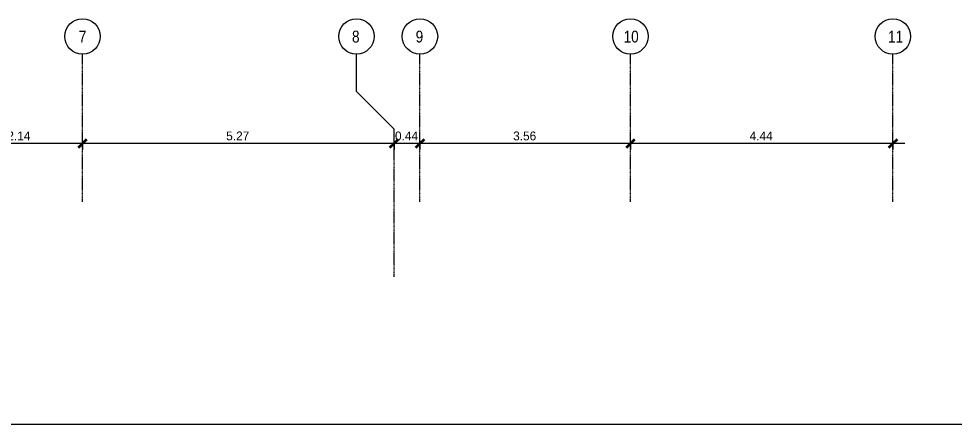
# Model space of a CAD drawing. Header units: centimetres. Extents: x 710 to 12582, y -437 to 1921.
# Drawn here: x 9380 to 10963, y 1235 to 1921 of the extents above; entities that cross this region are included whole.
import ezdxf

# ---------------------------------------------------------------- set-up
doc = ezdxf.new("R2010")
doc.units = ezdxf.units.CM
doc.linetypes.add('Centre', pattern=[3.175, 0.635, -0.475, 1.59, -0.475])
doc.linetypes.add('Grid Line', pattern=[2.2225, 1.27, -0.3175, 0.3175, -0.3175])
for name, color, linetype, lineweight in [('A-ANNO-DIMS', 7, 'Continuous', 9), ('A-ANNO-DIMS-100', 7, 'Continuous', 9), ('A-FLOR-LEVL', 7, 'Continuous', 9), ('S-GRID', 7, 'Continuous', 9), ('S-GRID-IDEN', 7, 'Continuous', 9)]:
    doc.layers.add(name, color=color, linetype=linetype, lineweight=lineweight)
doc.styles.add('Century Gothic_1', font='GOTHIC.TTF', dxfattribs={"height": 15})
doc.styles.add('Saira Condensed', font='SairaCondensed-Regular.ttf', dxfattribs={"height": 20})
doc.dimstyles.new('FCA_N_Cotas_E100', dxfattribs={"dimscale": 30.48, "dimtxt": 15.662524, "dimasz": 0.492126, "dimexe": 0.656168, "dimexo": 0.656168, "dimgap": 0.032808, "dimtad": 1, "dimlfac": 0.01, "dimrnd": 0.01, "dimzin": 0, "dimdsep": 46, "dimtxsty": 'Century Gothic_1', "dimblk1": 'OBLIQUE', "dimblk2": 'OBLIQUE', "dimsah": 1, "dimcen": 0.09, "dimdle": 0.656168, "dimazin": 2, "dimtfac": 1, "dimtdec": 4, "dimtix": 1, "dimtmove": 0, "dimatfit": 3, "dimfxl": 1, "dimtvp": 1, "dimtolj": 1, "dimtzin": 0, "dimarcsym": 2})

# ---------------------------------------------------------------- blocks, each defined once
blk = doc.blocks.new('Grid - 3mm-1939417-Sección 5')
at = {"layer": 'S-GRID-IDEN', "color": 253, "true_color": 0xaaaaaa}
blk.add_circle((-11357.4, 1891.3), 30, dxfattribs=at)
blk = doc.blocks.new('DIMBLOCK19-Sección 5')
at = {"layer": 'A-ANNO-DIMS-100'}
for p, q in [((10415, 1710.1), (10415, 1730.1)), ((10858.9, 1710.1), (10858.9, 1730.1)), ((10878.9, 1710.1), (10415, 1710.1)), ((10415, 1710.1), (10415, 1699.9)), ((10858.9, 1710.1), (10858.9, 1699.9))]:
    blk.add_line(p, q, dxfattribs=at)
at = {"layer": 'A-ANNO-DIMS-100', "lineweight": 35}
for p, q in [((10415, 1710.1), (10407.5, 1702.6)), ((10415, 1710.1), (10422.5, 1717.6)), ((10858.9, 1710.1), (10851.4, 1702.6)), ((10858.9, 1710.1), (10866.4, 1717.6))]:
    blk.add_line(p, q, dxfattribs=at)
at = {"layer": 'A-ANNO-DIMS-100', "color": 0, "insert": (10616.5, 1730.3), "char_height": 15, "width": 48.927, "attachment_point": 1, "line_spacing_factor": 0.984502, "style": 'Century Gothic_1'}
blk.add_mtext('4.44', dxfattribs=at)
blk = doc.blocks.new('_Oblique')
at = {"color": 0, "linetype": 'ByBlock', "lineweight": -2}
blk.add_line((-0.5, -0.5), (0.5, 0.5), dxfattribs=at)
blk = doc.blocks.new('DIMBLOCK20-Sección 5')
at = {"layer": 'A-ANNO-DIMS-100'}
for p, q in [((10058.9, 1710.1), (10058.9, 1730.1)), ((10415, 1710.1), (10415, 1730.1)), ((10415, 1710.1), (10058.9, 1710.1)), ((10058.9, 1710.1), (10058.9, 1699.9)), ((10415, 1710.1), (10415, 1699.9))]:
    blk.add_line(p, q, dxfattribs=at)
at = {"layer": 'A-ANNO-DIMS-100', "lineweight": 35}
for p, q in [((10058.9, 1710.1), (10051.4, 1702.6)), ((10058.9, 1710.1), (10066.4, 1717.6)), ((10415, 1710.1), (10407.5, 1702.6)), ((10415, 1710.1), (10422.5, 1717.6))]:
    blk.add_line(p, q, dxfattribs=at)
at = {"layer": 'A-ANNO-DIMS-100', "color": 0, "insert": (10216.5, 1730.3), "char_height": 15, "width": 48.927, "attachment_point": 1, "line_spacing_factor": 0.984502, "style": 'Century Gothic_1'}
blk.add_mtext('3.56', dxfattribs=at)
blk = doc.blocks.new('DIMBLOCK21-Sección 5')
at = {"layer": 'A-ANNO-DIMS-100'}
for p, q in [((10015, 1710.1), (10015, 1730.1)), ((10058.9, 1710.1), (10058.9, 1730.1)), ((10058.9, 1710.1), (10015, 1710.1)), ((10015, 1710.1), (10015, 1699.9)), ((10058.9, 1710.1), (10058.9, 1699.9))]:
    blk.add_line(p, q, dxfattribs=at)
at = {"layer": 'A-ANNO-DIMS-100', "lineweight": 35}
for p, q in [((10015, 1710.1), (10007.5, 1702.6)), ((10015, 1710.1), (10022.5, 1717.6)), ((10058.9, 1710.1), (10051.4, 1702.6)), ((10058.9, 1710.1), (10066.4, 1717.6))]:
    blk.add_line(p, q, dxfattribs=at)
at = {"layer": 'A-ANNO-DIMS-100', "color": 0, "insert": (10016.6, 1730.3), "char_height": 15, "width": 48.927, "attachment_point": 1, "line_spacing_factor": 0.984502, "style": 'Century Gothic_1'}
blk.add_mtext('0.44', dxfattribs=at)
blk = doc.blocks.new('DIMBLOCK22-Sección 5')
at = {"layer": 'A-ANNO-DIMS-100'}
for p, q in [((9488.1, 1710.1), (9488.1, 1730.1)), ((10015, 1710.1), (10015, 1730.1)), ((10015, 1710.1), (9488.1, 1710.1)), ((9488.1, 1710.1), (9488.1, 1699.9)), ((10015, 1710.1), (10015, 1699.9))]:
    blk.add_line(p, q, dxfattribs=at)
at = {"layer": 'A-ANNO-DIMS-100', "lineweight": 35}
for p, q in [((9488.1, 1710.1), (9480.6, 1702.6)), ((9488.1, 1710.1), (9495.6, 1717.6)), ((10015, 1710.1), (10007.5, 1702.6)), ((10015, 1710.1), (10022.5, 1717.6))]:
    blk.add_line(p, q, dxfattribs=at)
at = {"layer": 'A-ANNO-DIMS-100', "color": 0, "insert": (9731.1, 1730.3), "char_height": 15, "width": 48.927, "attachment_point": 1, "line_spacing_factor": 0.984502, "style": 'Century Gothic_1'}
blk.add_mtext('5.27', dxfattribs=at)
blk = doc.blocks.new('DIMBLOCK23-Sección 5')
at = {"layer": 'A-ANNO-DIMS-100'}
for p, q in [((9274.5, 1710.1), (9274.5, 1730.1)), ((9488.1, 1710.1), (9488.1, 1730.1)), ((9488.1, 1710.1), (9274.5, 1710.1)), ((9274.5, 1710.1), (9274.5, 1699.9)), ((9488.1, 1710.1), (9488.1, 1699.9))]:
    blk.add_line(p, q, dxfattribs=at)
at = {"layer": 'A-ANNO-DIMS-100', "lineweight": 35}
for p, q in [((9274.5, 1710.1), (9267, 1702.6)), ((9274.5, 1710.1), (9282, 1717.6)), ((9488.1, 1710.1), (9480.6, 1702.6)), ((9488.1, 1710.1), (9495.6, 1717.6))]:
    blk.add_line(p, q, dxfattribs=at)
at = {"layer": 'A-ANNO-DIMS-100', "color": 0, "insert": (9360.9, 1730.3), "char_height": 15, "width": 48.927, "attachment_point": 1, "line_spacing_factor": 0.984502, "style": 'Century Gothic_1'}
blk.add_mtext('2.14', dxfattribs=at)

msp = doc.modelspace()

# ---------------------------------------------------------------- linework, layer by layer
at = {"layer": 'A-FLOR-LEVL', "color": 253, "linetype": 'Centre', "true_color": 0xaaaaaa}
msp.add_line((7921.433, 1234.505), (11467.224, 1234.505), dxfattribs=at)
at = {"layer": 'S-GRID', "color": 253, "linetype": 'Grid Line', "true_color": 0xaaaaaa}
for p, q in [((9488.052, 1611.334), (9488.052, 1861.334)), ((10058.892, 1611.334), (10058.892, 1861.334)), ((10414.952, 1611.334), (10414.952, 1861.334)), ((10858.892, 1611.334), (10858.892, 1861.334)), ((10014.988, 1484.334), (10014.988, 1734.334))]:
    msp.add_line(p, q, dxfattribs=at)
at = {"layer": 'S-GRID', "color": 253, "true_color": 0xaaaaaa}
for p, q in [((9951.488, 1797.834), (9951.488, 1861.334)), ((10014.988, 1734.334), (9951.488, 1797.834))]:
    msp.add_line(p, q, dxfattribs=at)

# ---------------------------------------------------------------- block references
at = {"layer": 'S-GRID-IDEN', "color": 253, "true_color": 0xaaaaaa}
for p in [(20845.406, 0), (21308.842, 0), (21416.246, 0), (21772.306, 0), (22216.246, 0)]:
    msp.add_blockref('Grid - 3mm-1939417-Sección 5', p, dxfattribs=at)

# ---------------------------------------------------------------- texts
at = {"layer": 'S-GRID-IDEN', "color": 253, "true_color": 0xaaaaaa, "char_height": 20, "attachment_point": 1, "style": 'Saira Condensed'}
for s, insert, width in [('7', (9481.778, 1901.014), 14.43037), ('8', (9943.914, 1901.014), 17.63712), ('9', (10051.618, 1901.014), 16.83544), ('10', (10403.379, 1901.014), 27.25737), ('11', (10850.668, 1901.014), 19.2405)]:
    msp.add_mtext(s, dxfattribs=dict(at, insert=insert, width=width))

# ---------------------------------------------------------------- dimensions: what is measured, and where the dimension line sits
at = {"layer": 'A-ANNO-DIMS'}
for base, p1, p2, override, picture, middle in [((9274.487, 1710.111), (9488.052, 1679.88), (9274.487, 1679.88), {"dimpost": '<>', "dimfxl": 213.564613}, 'DIMBLOCK23-Sección 5', (9381.269, 1718.942)), ((9488.052, 1710.111), (10014.988, 1679.88), (9488.052, 1679.88), {"dimpost": '<>', "dimfxl": 526.93624}, 'DIMBLOCK22-Sección 5', (9751.52, 1718.988)), ((10014.988, 1710.111), (10058.892, 1679.88), (10014.988, 1679.88), {"dimpost": '<>', "dimfxl": 43.9037}, 'DIMBLOCK21-Sección 5', (10036.94, 1718.988)), ((10058.892, 1710.111), (10414.952, 1679.88), (10058.892, 1679.88), {"dimpost": '<>', "dimfxl": 356.060665}, 'DIMBLOCK20-Sección 5', (10236.922, 1718.988)), ((10414.952, 1710.111), (10858.892, 1679.88), (10414.952, 1679.88), {"dimpost": '<>', "dimfxl": 443.939335}, 'DIMBLOCK19-Sección 5', (10636.922, 1718.942))]:
    dim = msp.add_linear_dim(base=base, p1=p1, p2=p2, dimstyle='FCA_N_Cotas_E100', override=override, dxfattribs=at)
    dim.commit()
    dim.dimension.update_dxf_attribs({"geometry": picture, "text_midpoint": middle})

doc.saveas('drawing.dxf')
